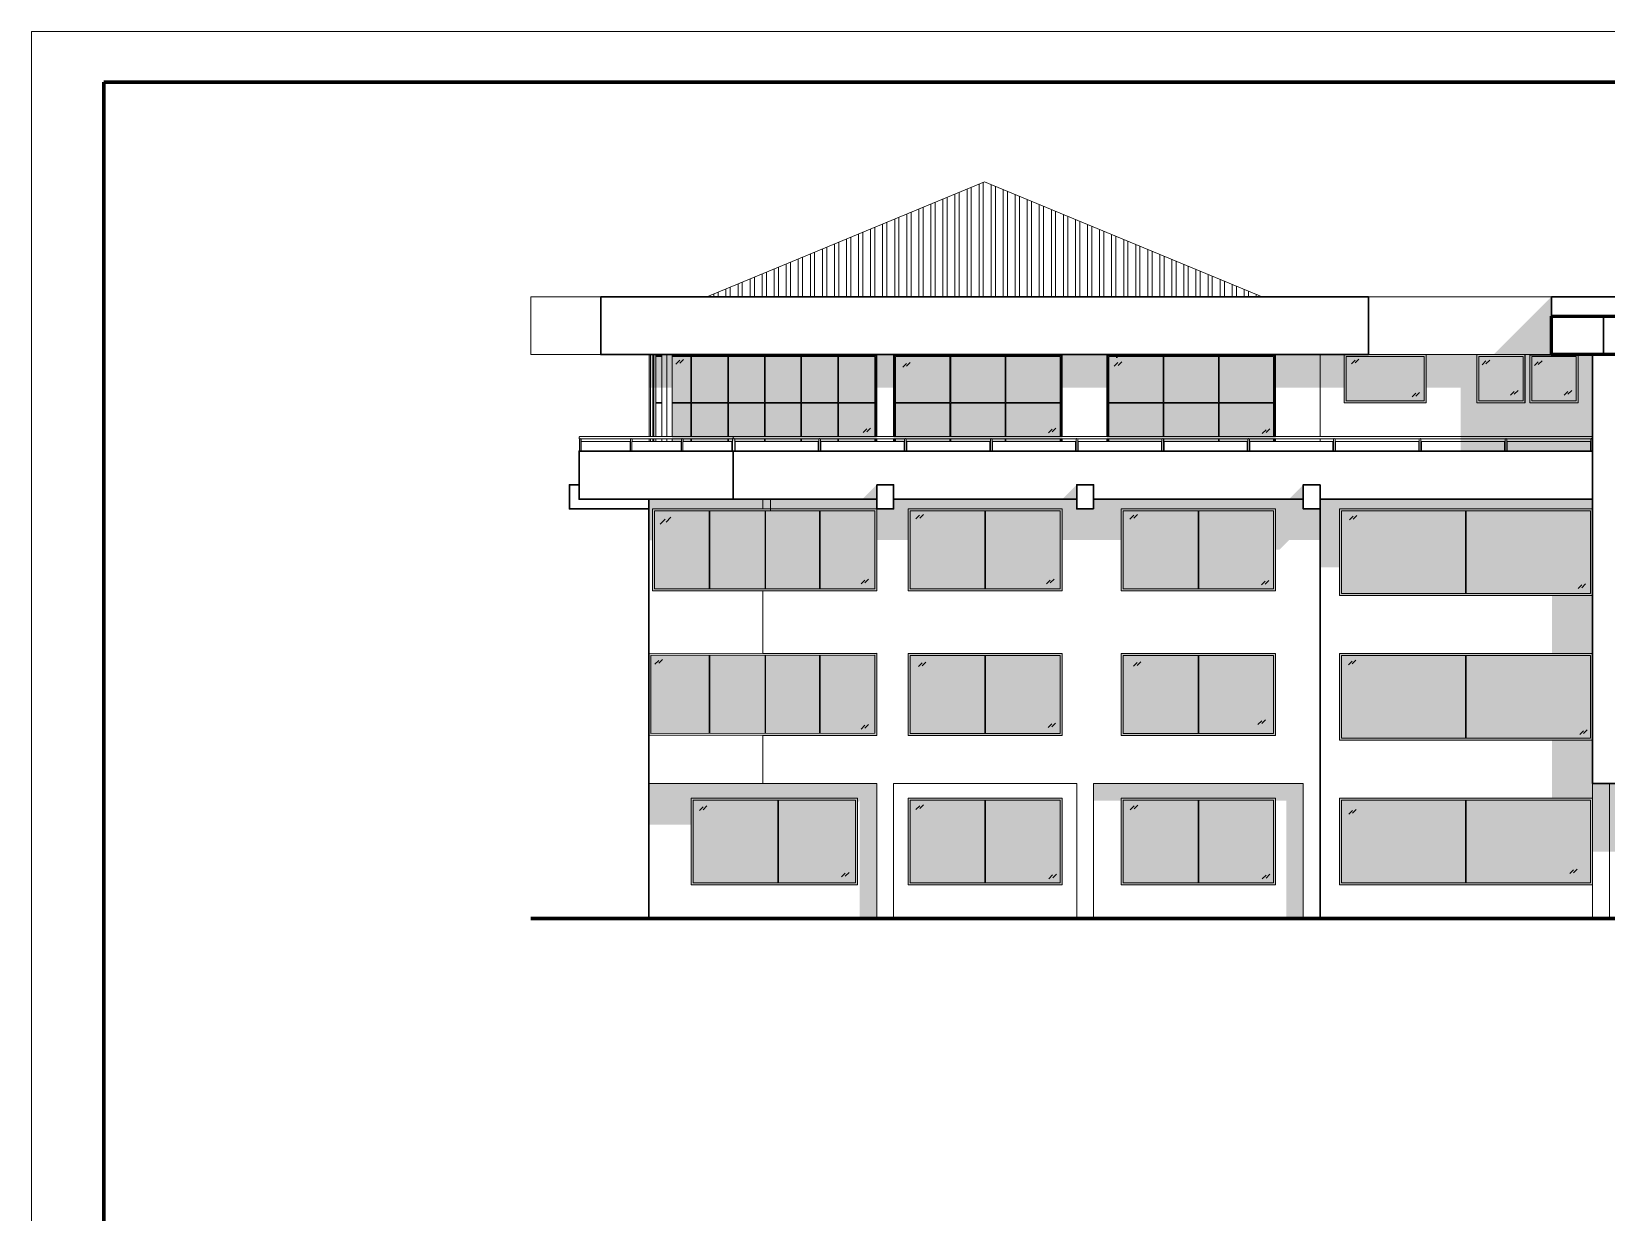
# Model space of a CAD drawing. Header units: inches. Extents: x 140 to 978, y -82 to 38.
# Drawn here: x 748.4 to 781.07, y -51.73 to -27.23 of the extents above; entities that cross this region are included whole.
import ezdxf

# ---------------------------------------------------------------- set-up
doc = ezdxf.new("R2010")
doc.units = ezdxf.units.IN
doc.header["$MEASUREMENT"] = 0
for name, color, linetype, lineweight in [('UNSAAC CUBIERTAS', 22, 'Continuous', 0), ('UNSAAC- ROTULO', 7, 'Continuous', 60), ('UNSAAC-COTA', 48, 'Continuous', 0), ('UNSAAC-FACHADA (1ER PLANOTYTY', 20, 'Continuous', 60), ('UNSAAC-FACHADA(2DO PLANO)', 7, 'Continuous', 30), ('UNSAAC-LINEA 0.00', 251, 'Continuous', 0), ('UNSAAC-MUEBLE', 254, 'Continuous', 0), ('UNSAAC-SOMBRA', 5, 'Continuous', 0), ('UNSAAC-TEXTURAS', 250, 'Continuous', 0), ('UNSAAC-VARIOS', 30, 'Continuous', 0), ('UNSAAC-VIDRIO', 150, 'Continuous', 30)]:
    doc.layers.add(name, color=color, linetype=linetype, lineweight=lineweight)
pattern_1 = [(37.5, (-344.074532, 0.14547), (-0.00062993358, 0.0192682377), [0, -0.0152, 0, -0.017, 0, -0.01625]), (7.5, (-344.074532, 0.14547), (0.01769776705, 0.02822146065), [0, -0.0082, 0, -0.0137, 0, -0.00525]), (327.5, (-344.086832, 0.14547), (0.03114141862, 5.659054e-05), [0, -0.005, 0, -0.018, 0, -0.0235]), (317.5, (-344.086832, 0.14547), (0.03006126605, 0.00877675565), [0, -0.0025, 0, -0.0118, 0, -0.0135])]
pattern_2 = [(37.5, (-8.997555, 0), (-0.0009449004, 0.02890235654), [0, -0.0228, 0, -0.0255, 0, -0.024375]), (7.5, (-8.997555, 0), (0.0265466506, 0.042332191), [0, -0.0123, 0, -0.02055, 0, -0.007875]), (327.5, (-9.016005, 0), (0.0467121279, 8.48858e-05), [0, -0.0075, 0, -0.027, 0, -0.03525]), (317.5, (-9.016005, 0), (0.045091899, 0.0131651335), [0, -0.00375, 0, -0.0177, 0, -0.02025])]

msp = doc.modelspace()

# ---------------------------------------------------------------- hatches: boundary and pattern name
at = {"layer": 'UNSAAC CUBIERTAS'}
h = msp.add_hatch(dxfattribs=at)
h.set_pattern_fill('STEEL', color=256, scale=2, angle=225, style=0)
h.set_pattern_definition([(270, (542.0525, -38.31155), (0.25, -6e-17), []), (270, (542.1409, -38.39994), (0.25, -6e-17), [])])
h.paths.add_polyline_path([(768.166, -30.343), (762.406, -32.729), (773.926, -32.729)])
h.paths.add_polyline_path([(791.416, -31.265), (788.36, -32.531), (788.839, -32.729), (791.041, -32.729), (794.951, -32.729)])
at = {"layer": 'UNSAAC-SOMBRA', "ltscale": 0.5}
h = msp.add_hatch(dxfattribs=at)
h.set_pattern_fill('AR-SAND', color=256, scale=0.015, style=0)
h.set_pattern_definition(pattern_2)
h.paths.add_polyline_path([(779.929, -33.129), (779.929, -32.729), (778.729, -33.929), (779.929, -33.929)])
h = msp.add_hatch(dxfattribs=at)
h.set_pattern_fill('AR-SAND', color=256, scale=0.015, style=0)
h.set_pattern_definition(pattern_2)
h.paths.add_polyline_path([(775.129, -33.929), (761.212, -33.929), (761.212, -34.615), (775.129, -34.615)])
h = msp.add_hatch(dxfattribs=at)
h.set_pattern_fill('AR-SAND', color=256, scale=0.015, style=0)
h.set_pattern_definition(pattern_2)
h.paths.add_polyline_path([(778.043, -35.929), (778.043, -34.615), (775.129, -34.615), (775.129, -33.929), (780.779, -33.929), (780.779, -35.929)])
h = msp.add_hatch(dxfattribs=at)
h.set_pattern_fill('AR-SAND', color=256, scale=0.015, style=0)
h.set_pattern_definition(pattern_2)
h.paths.add_polyline_path([(775.129, -37.778), (775.129, -37.129), (774.779, -37.129), (774.779, -36.629), (774.479, -36.929), (770.429, -36.929), (770.429, -37.129), (770.079, -37.129), (770.079, -36.629), (769.779, -36.929), (766.279, -36.929), (766.279, -37.129), (765.929, -37.129), (765.929, -36.629), (765.629, -36.929), (761.204, -36.929), (761.204, -37.781), (765.08, -37.778), (765.08, -37.978), (765.43, -37.978), (765.63, -37.777), (769.23, -37.778), (769.23, -37.978), (769.58, -37.978), (769.78, -37.778), (773.93, -37.778), (773.93, -37.978), (774.28, -37.978), (774.48, -37.778)])
h = msp.add_hatch(dxfattribs=at)
h.set_pattern_fill('AR-SAND', color=256, scale=0.015, style=0)
h.set_pattern_definition(pattern_2)
h.paths.add_polyline_path([(780.779, -36.929), (779.364, -38.343), (775.129, -38.343), (775.129, -36.929)])
h = msp.add_hatch(dxfattribs=at)
h.set_pattern_fill('AR-SAND', color=256, scale=0.015, style=0)
h.set_pattern_definition(pattern_2)
h.paths.add_polyline_path([(785.829, -42.829), (784.768, -43.89), (783.914, -44.243), (779.864, -44.243), (779.718, -43.89), (779.718, -43.129), (779.94, -43.129), (779.94, -41.929), (779.718, -41.929), (779.718, -40.129), (779.94, -40.129), (779.94, -38.929), (779.718, -38.929), (779.718, -37.99), (780.779, -36.929), (780.779, -42.829)])
h = msp.add_hatch(dxfattribs=at)
h.set_pattern_fill('AR-SAND', color=256, scale=0.015, style=0)
h.set_pattern_definition(pattern_2)
h.paths.add_polyline_path([(765.929, -42.829), (765.08, -43.678), (761.204, -43.678), (761.204, -42.829)])
h = msp.add_hatch(dxfattribs=at)
h.set_pattern_fill('AR-SAND', color=256, scale=0.015, style=0)
h.set_pattern_definition(pattern_2)
h.paths.add_polyline_path([(765.929, -42.829), (765.575, -43.183), (765.575, -45.629), (765.929, -45.629)])
h = msp.add_hatch(dxfattribs=at)
h.set_pattern_fill('AR-SAND', color=256, scale=0.015, style=0)
h.set_pattern_definition(pattern_2)
h.paths.add_polyline_path([(774.425, -45.629), (774.425, -43.183), (770.429, -43.183), (770.429, -42.829), (774.779, -42.829), (774.779, -45.629)])
at = {"layer": 'UNSAAC-TEXTURAS', "ltscale": 0.5}
h = msp.add_hatch(dxfattribs=at)
h.set_pattern_fill('AR-SAND', color=256, scale=0.01, style=0)
h.set_pattern_definition(pattern_1)
h.paths.add_polyline_path([(772.605, -33.225), (772.605, -33.24), (772.608, -33.24), (772.608, -33.225)])
h = msp.add_hatch(dxfattribs=at)
h.set_pattern_fill('AR-SAND', color=256, scale=0.01, style=0)
h.set_pattern_definition(pattern_1)
h.paths.add_polyline_path([(768.754, -33.945), (768.751, -33.958), (768.754, -33.945)])
h = msp.add_hatch(dxfattribs=at)
h.set_pattern_fill('AR-SAND', color=256, scale=0.01, style=0)
h.set_pattern_definition(pattern_1)
h.paths.add_polyline_path([(768.751, -33.958), (768.754, -33.97), (768.764, -33.979), (768.765, -33.979), (768.765, -33.976), (768.756, -33.97)])
h = msp.add_hatch(dxfattribs=at)
h.set_pattern_fill('AR-SAND', color=256, scale=0.01, style=0)
h.set_pattern_definition(pattern_1)
h.paths.add_polyline_path([(768.754, -33.97), (768.751, -33.958), (768.754, -33.97)])
h = msp.add_hatch(dxfattribs=at)
h.set_pattern_fill('AR-SAND', color=256, scale=0.01, style=0)
h.set_pattern_definition(pattern_1)
h.paths.add_polyline_path([(768.769, -33.933), (768.76, -33.936), (768.764, -33.936), (768.776, -33.933)])
h = msp.add_hatch(dxfattribs=at)
h.set_pattern_fill('AR-SAND', color=256, scale=0.01, style=0)
h.set_pattern_definition(pattern_1)
h.paths.add_polyline_path([(768.764, -33.979), (768.76, -33.979), (768.761, -33.979), (768.761, -33.979), (768.764, -33.979), (768.764, -33.979)])
h = msp.add_hatch(dxfattribs=at)
h.set_pattern_fill('AR-SAND', color=256, scale=0.01, style=0)
h.set_pattern_definition(pattern_1)
h.paths.add_polyline_path([(771.945, -33.945), (771.945, -33.936), (771.944, -33.936), (771.941, -33.94), (771.944, -33.945)])
h = msp.add_hatch(dxfattribs=at)
h.set_pattern_fill('AR-SAND', color=256, scale=0.01, style=0)
h.set_pattern_definition(pattern_1)
h.paths.add_polyline_path([(771.947, -33.97), (771.945, -33.958), (771.946, -33.97)])
h = msp.add_hatch(dxfattribs=at)
h.set_pattern_fill('AR-SAND', color=256, scale=0.01, style=0)
h.set_pattern_definition(pattern_1)
h.paths.add_polyline_path([(771.946, -33.97), (771.945, -33.971), (771.945, -33.979), (771.951, -33.979), (771.947, -33.97)])
h = msp.add_hatch(dxfattribs=at)
h.set_pattern_fill('AR-SAND', color=256, scale=0.01, style=0)
h.set_pattern_definition(pattern_1)
h.paths.add_polyline_path([(771.945, -33.979), (771.945, -33.98), (771.946, -33.979), (771.951, -33.979), (771.951, -33.979)])
h = msp.add_hatch(dxfattribs=at)
h.set_pattern_fill('AR-SAND', color=256, scale=0.01, style=0)
h.set_pattern_definition(pattern_1)
h.paths.add_polyline_path([(771.946, -33.979), (771.946, -33.983), (771.95, -33.984), (771.951, -33.983), (771.951, -33.979)])
h = msp.add_hatch(dxfattribs=at)
h.set_pattern_fill('AR-SAND', color=256, scale=0.01, style=0)
h.set_pattern_definition(pattern_1)
h.paths.add_polyline_path([(771.947, -33.97), (771.951, -33.979), (771.954, -33.979), (771.948, -33.97)])
h = msp.add_hatch(dxfattribs=at)
h.set_pattern_fill('AR-SAND', color=256, scale=0.01, style=0)
h.set_pattern_definition(pattern_1)
h.paths.add_polyline_path([(771.951, -33.979), (771.951, -33.979), (771.954, -33.979), (771.955, -33.98), (771.954, -33.979)])
h = msp.add_hatch(dxfattribs=at)
h.set_pattern_fill('AR-SAND', color=256, scale=0.01, style=0)
h.set_pattern_definition(pattern_1)
h.paths.add_polyline_path([(771.954, -33.979), (771.954, -33.98), (771.955, -33.98)])
h = msp.add_hatch(dxfattribs=at)
h.set_pattern_fill('AR-SAND', color=256, scale=0.01, style=0)
h.set_pattern_definition(pattern_1)
h.paths.add_polyline_path([(771.974, -33.979), (771.978, -33.983), (771.978, -33.98)])
h = msp.add_hatch(dxfattribs=at)
h.set_pattern_fill('AR-SAND', color=256, scale=0.01, style=0)
h.set_pattern_definition(pattern_1)
h.paths.add_polyline_path([(771.978, -33.98), (771.978, -33.983), (771.98, -33.992), (771.98, -33.983)])
h = msp.add_hatch(dxfattribs=at)
h.set_pattern_fill('AR-SAND', color=256, scale=0.01, style=0)
h.set_pattern_definition(pattern_1)
h.paths.add_polyline_path([(773.754, -33.979), (773.758, -33.983), (773.758, -33.98)])
h = msp.add_hatch(dxfattribs=at)
h.set_pattern_fill('AR-SAND', color=256, scale=0.01, style=0)
h.set_pattern_definition(pattern_1)
h.paths.add_polyline_path([(773.758, -33.98), (773.758, -33.983), (773.76, -33.992), (773.76, -33.983)])
h = msp.add_hatch(dxfattribs=at)
h.set_pattern_fill('AR-SAND', color=256, scale=0.01, style=0)
h.set_pattern_definition(pattern_1)
h.paths.add_polyline_path([(775.533, -33.979), (775.537, -33.983), (775.537, -33.98)])
h = msp.add_hatch(dxfattribs=at)
h.set_pattern_fill('AR-SAND', color=256, scale=0.01, style=0)
h.set_pattern_definition(pattern_1)
h.paths.add_polyline_path([(775.54, -33.983), (775.537, -33.98), (775.537, -33.983), (775.54, -33.992)])
h = msp.add_hatch(dxfattribs=at)
h.set_pattern_fill('AR-SAND', color=256, scale=0.01, style=0)
h.set_pattern_definition(pattern_1)
h.paths.add_polyline_path([(777.313, -33.979), (777.317, -33.983), (777.317, -33.98)])
h = msp.add_hatch(dxfattribs=at)
h.set_pattern_fill('AR-SAND', color=256, scale=0.01, style=0)
h.set_pattern_definition(pattern_1)
h.paths.add_polyline_path([(777.317, -33.98), (777.317, -33.983), (777.319, -33.992), (777.319, -33.983)])
h = msp.add_hatch(dxfattribs=at)
h.set_pattern_fill('AR-SAND', color=256, scale=0.01, style=0)
h.set_pattern_definition(pattern_1)
h.paths.add_polyline_path([(779.093, -33.979), (779.096, -33.983), (779.096, -33.98)])
h = msp.add_hatch(dxfattribs=at)
h.set_pattern_fill('AR-SAND', color=256, scale=0.01, style=0)
h.set_pattern_definition(pattern_1)
h.paths.add_polyline_path([(780.872, -33.979), (780.876, -33.983), (780.876, -33.98)])
h = msp.add_hatch(dxfattribs=at)
h.set_pattern_fill('AR-SAND', color=256, scale=0.01, style=0)
h.set_pattern_definition(pattern_1)
h.paths.add_polyline_path([(780.876, -33.98), (780.876, -33.983), (780.878, -33.992), (780.878, -33.983)])
h = msp.add_hatch(dxfattribs=at)
h.set_pattern_fill('AR-SAND', color=256, scale=0.01, style=0)
h.set_pattern_definition(pattern_1)
h.paths.add_polyline_path([(769.855, -34.033), (769.855, -34.033), (769.855, -33.983), (769.855, -33.983)])
h = msp.add_hatch(dxfattribs=at)
h.set_pattern_fill('AR-SAND', color=256, scale=0.01, style=0)
h.set_pattern_definition(pattern_1)
h.paths.add_polyline_path([(770.3, -34.033), (770.301, -34.033), (770.301, -33.983), (770.3, -33.983)])
h = msp.add_hatch(dxfattribs=at)
h.set_pattern_fill('AR-SAND', color=256, scale=0.01, style=0)
h.set_pattern_definition(pattern_1)
h.paths.add_polyline_path([(770.911, -34.033), (770.912, -34.033), (770.912, -33.983), (770.911, -33.983)])
h = msp.add_hatch(dxfattribs=at)
h.set_pattern_fill('AR-SAND', color=256, scale=0.01, style=0)
h.set_pattern_definition(pattern_1)
h.paths.add_polyline_path([(772.605, -37.112), (772.605, -37.133), (772.606, -37.133), (772.606, -37.112)])
at = {"layer": 'UNSAAC-VIDRIO', "ltscale": 2.5}
h = msp.add_hatch(color=256, dxfattribs=at)
h.dxf.hatch_style = 1
h.set_gradient(color1=(230, 240, 249), color2=(251, 252, 254), name='HEMISPHERICAL')
h.paths.add_polyline_path([(765.929, -35.729), (761.683, -35.729), (761.683, -33.929), (765.929, -33.929)])
h = msp.add_hatch(color=256, dxfattribs=at)
h.dxf.hatch_style = 1
h.set_gradient(color1=(230, 240, 249), color2=(251, 252, 254), name='HEMISPHERICAL')
h.paths.add_polyline_path([(769.779, -35.729), (766.279, -35.729), (766.279, -33.929), (769.779, -33.929)])
h = msp.add_hatch(color=256, dxfattribs=at)
h.dxf.hatch_style = 1
h.set_gradient(color1=(230, 240, 249), color2=(251, 252, 254), name='HEMISPHERICAL')
h.paths.add_polyline_path([(774.204, -35.729), (770.704, -35.729), (770.704, -33.929), (774.204, -33.929)])
h = msp.add_hatch(color=256, dxfattribs=at)
h.dxf.hatch_style = 1
h.set_gradient(color1=(230, 240, 249), color2=(251, 252, 254), name='HEMISPHERICAL')
h.paths.add_polyline_path([(777.329, -34.929), (775.629, -34.929), (775.629, -33.929), (777.329, -33.929)])
h = msp.add_hatch(color=256, dxfattribs=at)
h.dxf.hatch_style = 1
h.set_gradient(color1=(230, 240, 249), color2=(251, 252, 254), name='HEMISPHERICAL')
h.paths.add_polyline_path([(779.379, -34.929), (778.379, -34.929), (778.379, -33.929), (779.379, -33.929)])
h = msp.add_hatch(color=256, dxfattribs=at)
h.dxf.hatch_style = 1
h.set_gradient(color1=(230, 240, 249), color2=(251, 252, 254), name='HEMISPHERICAL')
h.paths.add_polyline_path([(779.479, -33.929), (780.479, -33.929), (780.479, -34.929), (779.479, -34.929)])
h = msp.add_hatch(color=256, dxfattribs=at)
h.dxf.hatch_style = 1
h.set_gradient(color1=(230, 240, 249), color2=(251, 252, 254), name='HEMISPHERICAL')
h.paths.add_polyline_path([(765.929, -38.829), (761.276, -38.829), (761.276, -37.129), (765.929, -37.129)])
h = msp.add_hatch(color=256, dxfattribs=at)
h.dxf.hatch_style = 1
h.set_gradient(color1=(230, 240, 249), color2=(251, 252, 254), name='HEMISPHERICAL')
h.paths.add_polyline_path([(766.579, -38.829), (769.779, -38.829), (769.779, -37.129), (766.579, -37.129)])
h.paths.add_polyline_path([(769.779, -41.829), (766.579, -41.829), (766.579, -40.129), (769.779, -40.129)])
h = msp.add_hatch(color=256, dxfattribs=at)
h.dxf.hatch_style = 1
h.set_gradient(color1=(230, 240, 249), color2=(251, 252, 254), name='HEMISPHERICAL')
h.paths.add_polyline_path([(771.004, -40.129), (774.204, -40.129), (774.204, -41.829), (771.004, -41.829)])
h.paths.add_polyline_path([(774.204, -37.129), (771.004, -37.129), (771.004, -38.829), (774.204, -38.829)])
h = msp.add_hatch(color=256, dxfattribs=at)
h.dxf.hatch_style = 1
h.set_gradient(color1=(230, 240, 249), color2=(251, 252, 254), name='HEMISPHERICAL')
h.paths.add_polyline_path([(775.529, -44.929), (780.779, -44.929), (780.779, -43.129), (775.529, -43.129)])
h.paths.add_polyline_path([(775.529, -38.929), (780.779, -38.929), (780.779, -37.129), (775.529, -37.129)])
h = msp.add_hatch(color=256, dxfattribs=at)
h.dxf.hatch_style = 1
h.set_gradient(color1=(230, 240, 249), color2=(251, 252, 254), name='HEMISPHERICAL')
h.paths.add_polyline_path([(769.779, -44.929), (766.579, -44.929), (766.579, -43.129), (769.779, -43.129)])
h.paths.add_polyline_path([(765.532, -44.929), (762.083, -44.929), (762.083, -43.129), (765.532, -43.129)])
h.paths.add_polyline_path([(761.204, -40.129), (765.929, -40.126), (765.929, -41.826), (761.204, -41.829)])
h = msp.add_hatch(color=256, dxfattribs=at)
h.dxf.hatch_style = 1
h.set_gradient(color1=(230, 240, 249), color2=(251, 252, 254), name='HEMISPHERICAL')
h.paths.add_polyline_path([(775.529, -41.929), (780.779, -41.929), (780.779, -40.129), (775.529, -40.129)])
h = msp.add_hatch(color=256, dxfattribs=at)
h.dxf.hatch_style = 1
h.set_gradient(color1=(230, 240, 249), color2=(251, 252, 254), name='HEMISPHERICAL')
h.paths.add_polyline_path([(771.004, -43.129), (774.204, -43.129), (774.204, -44.929), (771.004, -44.929)])

# ---------------------------------------------------------------- linework, layer by layer
at = {"layer": 'UNSAAC CUBIERTAS'}
for q in [(762.406, -32.729), (773.926, -32.729)]:
    msp.add_line((768.166, -30.343), q, dxfattribs=at)
msp.add_lwpolyline([(768.166, -30.343), (762.406, -32.729), (773.926, -32.729)], close=True, dxfattribs=at)
at = {"layer": 'UNSAAC- ROTULO', "color": 5, "lineweight": 0, "flags": 128}
msp.add_lwpolyline([(748.395, -27.226), (812.895, -27.226), (812.895, -72.976), (748.395, -72.976)], close=True, dxfattribs=at)
at = {"layer": 'UNSAAC- ROTULO', "lineweight": 70, "flags": 128}
msp.add_lwpolyline([(749.895, -28.276), (811.395, -28.276), (811.395, -71.026), (749.895, -71.026)], close=True, dxfattribs=at)
at = {"layer": 'UNSAAC-COTA', "ltscale": 2.5}
for points in [[(766.898, -37.244), (766.821, -37.322)], [(771.339, -37.246), (771.261, -37.323)], [(761.542, -37.342), (761.439, -37.445)], [(761.661, -37.304), (761.558, -37.408)], [(766.819, -37.262), (766.742, -37.339)], [(771.26, -37.263), (771.183, -37.341)]]:
    msp.add_lwpolyline(points, dxfattribs=at)
at = {"layer": 'UNSAAC-FACHADA (1ER PLANOTYTY'}
msp.add_lwpolyline([(779.929, -33.129), (786.679, -33.129), (786.679, -33.929), (779.929, -33.929)], close=True, dxfattribs=at)
at = {"layer": 'UNSAAC-FACHADA(2DO PLANO)'}
msp.add_line((761.204, -45.629), (761.204, -36.929), dxfattribs=at)
for points in [[(760.204, -32.729), (776.129, -32.729), (776.129, -33.929), (760.204, -33.929)], [(779.929, -32.729), (784.454, -32.729), (784.454, -33.129), (779.929, -33.129)], [(779.929, -33.129), (781.009, -33.129), (781.009, -33.929), (779.929, -33.929)], [(781.279, -42.829), (780.779, -42.829), (780.779, -33.929), (781.279, -33.929)], [(762.948, -36.929), (759.754, -36.929), (759.754, -35.929), (762.948, -35.929)], [(759.754, -36.629), (759.554, -36.629), (759.554, -37.129), (761.204, -37.129), (761.204, -36.929), (759.754, -36.929)], [(765.929, -36.629), (766.279, -36.629), (766.279, -37.129), (765.929, -37.129)], [(770.429, -37.129), (770.079, -37.129), (770.079, -36.629), (770.429, -36.629)], [(775.129, -36.629), (774.779, -36.629), (774.779, -37.129), (775.129, -37.129)]]:
    msp.add_lwpolyline(points, close=True, dxfattribs=at)
for points in [[(775.129, -36.929), (780.779, -36.929), (780.779, -35.929), (762.948, -35.929), (762.948, -36.929), (765.929, -36.929)], [(775.129, -45.629), (775.129, -36.629)], [(766.279, -36.929), (770.079, -36.929)], [(770.429, -36.929), (774.779, -36.929)]]:
    msp.add_lwpolyline(points, dxfattribs=at)
at = {"layer": 'UNSAAC-LINEA 0.00', "lineweight": 13}
for p, q in [((761.212, -33.929), (761.212, -35.629)), ((761.235, -35.629), (761.235, -33.929)), ((761.284, -35.629), (761.284, -33.95)), ((761.299, -33.95), (761.299, -35.629)), ((761.303, -35.629), (761.303, -33.95)), ((761.304, -33.95), (761.304, -35.629)), ((761.344, -33.95), (761.344, -35.629)), ((761.471, -35.629), (761.471, -33.929)), ((761.577, -35.629), (761.577, -33.929)), ((761.683, -35.629), (761.683, -33.929)), ((762.075, -34.922), (762.075, -33.97)), ((762.086, -33.97), (762.086, -34.922)), ((762.844, -34.922), (762.844, -33.97)), ((762.855, -33.97), (762.855, -34.922)), ((763.598, -33.97), (763.598, -34.922)), ((763.613, -34.922), (763.613, -33.97)), ((764.357, -33.97), (764.357, -34.922)), ((764.372, -34.922), (764.372, -33.97)), ((765.122, -33.97), (765.122, -34.922)), ((765.137, -34.922), (765.137, -33.97)), ((765.888, -33.97), (765.888, -34.922)), ((765.908, -33.95), (765.908, -35.629)), ((765.929, -35.629), (765.929, -33.929)), ((766.279, -35.629), (766.279, -33.929)), ((766.3, -33.95), (766.3, -35.629)), ((766.32, -33.97), (766.32, -34.922)), ((767.449, -34.922), (767.449, -33.97)), ((767.464, -33.97), (767.464, -34.922)), ((768.593, -34.922), (768.593, -33.97)), ((768.608, -33.97), (768.608, -34.922)), ((769.738, -34.922), (769.738, -33.97)), ((769.758, -35.629), (769.758, -33.95)), ((769.779, -35.629), (769.779, -33.929)), ((770.704, -33.929), (770.704, -35.629)), ((770.725, -33.95), (770.725, -35.629)), ((770.745, -33.97), (770.745, -34.922)), ((771.874, -34.922), (771.874, -33.97)), ((771.889, -33.97), (771.889, -34.922)), ((773.018, -34.922), (773.018, -33.97)), ((773.033, -33.97), (773.033, -34.922)), ((774.163, -34.922), (774.163, -33.97)), ((774.183, -35.629), (774.183, -33.95)), ((774.204, -35.629), (774.204, -33.929)), ((775.129, -35.629), (775.129, -33.929)), ((775.629, -34.929), (775.629, -33.929)), ((775.63, -33.93), (777.328, -33.93)), ((775.63, -34.908), (775.63, -33.95)), ((775.67, -34.888), (775.67, -33.97)), ((775.67, -33.97), (777.288, -33.97)), ((777.288, -33.97), (777.288, -34.888)), ((777.328, -34.908), (777.328, -33.95)), ((777.329, -33.929), (777.329, -34.929)), ((778.379, -34.929), (778.379, -33.929)), ((778.38, -33.93), (779.378, -33.93)), ((778.38, -34.908), (778.38, -33.95)), ((778.42, -34.888), (778.42, -33.97)), ((778.42, -33.97), (779.338, -33.97)), ((779.338, -33.97), (779.338, -34.888)), ((779.378, -33.93), (779.378, -33.95)), ((779.378, -34.908), (779.378, -33.95)), ((779.379, -33.929), (779.379, -34.929)), ((779.479, -34.929), (779.479, -33.929)), ((779.48, -33.93), (780.478, -33.93)), ((779.48, -33.95), (779.48, -33.93)), ((779.48, -34.908), (779.48, -33.95)), ((779.52, -34.888), (779.52, -33.97)), ((779.52, -33.97), (780.438, -33.97)), ((780.438, -33.97), (780.438, -34.888)), ((780.478, -34.908), (780.478, -33.95)), ((780.479, -33.929), (780.479, -34.929)), ((761.471, -34.922), (761.344, -34.922)), ((761.471, -34.937), (761.344, -34.937)), ((762.075, -34.922), (761.683, -34.922)), ((762.075, -34.937), (761.683, -34.937)), ((762.075, -35.629), (762.075, -34.937)), ((762.086, -34.922), (762.844, -34.922)), ((762.086, -34.937), (762.844, -34.937)), ((762.086, -34.937), (762.086, -35.629)), ((762.844, -35.629), (762.844, -34.937)), ((762.855, -34.922), (763.598, -34.922)), ((763.598, -34.937), (762.855, -34.937)), ((762.855, -34.937), (762.855, -35.629)), ((763.598, -34.937), (763.598, -35.629)), ((764.357, -34.922), (763.613, -34.922)), ((763.613, -34.937), (764.357, -34.937)), ((763.613, -35.629), (763.613, -34.937)), ((764.357, -34.937), (764.357, -35.629)), ((765.122, -34.922), (764.372, -34.922)), ((764.372, -35.629), (764.372, -34.937)), ((765.122, -34.937), (764.372, -34.937)), ((765.122, -34.937), (765.122, -35.629)), ((765.137, -34.922), (765.888, -34.922)), ((765.137, -35.629), (765.137, -34.937)), ((765.137, -34.937), (765.888, -34.937)), ((765.888, -34.937), (765.888, -34.922)), ((765.888, -34.937), (765.888, -35.629)), ((767.449, -34.922), (766.32, -34.922)), ((766.32, -34.937), (766.32, -34.922)), ((766.32, -34.937), (766.32, -35.629)), ((767.449, -34.937), (766.32, -34.937)), ((767.449, -35.629), (767.449, -34.937)), ((767.464, -34.922), (768.593, -34.922)), ((767.464, -34.937), (768.593, -34.937)), ((767.464, -34.937), (767.464, -35.629)), ((768.593, -35.629), (768.593, -34.937)), ((768.608, -34.922), (769.738, -34.922)), ((769.738, -34.937), (768.608, -34.937)), ((768.608, -34.937), (768.608, -35.629)), ((769.738, -34.922), (769.738, -34.937)), ((769.738, -35.629), (769.738, -34.937)), ((771.874, -34.922), (770.745, -34.922)), ((770.745, -34.937), (770.745, -34.922)), ((770.745, -34.937), (770.745, -35.629)), ((771.874, -34.937), (770.745, -34.937)), ((771.874, -35.629), (771.874, -34.937)), ((771.889, -34.922), (773.018, -34.922)), ((771.889, -34.937), (773.018, -34.937)), ((771.889, -34.937), (771.889, -35.629)), ((773.018, -35.629), (773.018, -34.937)), ((773.033, -34.922), (774.163, -34.922)), ((774.163, -34.937), (773.033, -34.937)), ((773.033, -34.937), (773.033, -35.629)), ((774.163, -34.922), (774.163, -34.937)), ((774.163, -35.629), (774.163, -34.937)), ((777.329, -34.929), (775.629, -34.929)), ((777.328, -34.928), (775.63, -34.928)), ((777.288, -34.888), (775.67, -34.888)), ((777.328, -34.928), (777.328, -34.908)), ((779.379, -34.929), (778.379, -34.929)), ((778.38, -34.928), (778.38, -34.908)), ((779.378, -34.928), (778.38, -34.928)), ((779.338, -34.888), (778.42, -34.888)), ((779.378, -34.928), (779.378, -34.908)), ((780.479, -34.929), (779.479, -34.929)), ((779.48, -34.928), (779.48, -34.908)), ((780.478, -34.928), (779.48, -34.928)), ((780.438, -34.888), (779.52, -34.888)), ((780.478, -34.928), (780.478, -34.908)), ((774.163, -35.729), (774.163, -35.679)), ((774.183, -35.729), (774.183, -35.679)), ((774.204, -35.729), (774.204, -35.679)), ((775.129, -35.729), (775.129, -35.679)), ((761.204, -38.829), (761.204, -37.129)), ((762.455, -37.17), (762.455, -38.788)), ((762.466, -38.788), (762.466, -37.17)), ((763.612, -38.788), (763.612, -37.17)), ((763.622, -37.17), (763.622, -38.788)), ((763.729, -37.17), (763.729, -36.929)), ((764.74, -38.788), (764.74, -37.17)), ((764.755, -37.17), (764.755, -38.788)), ((768.171, -37.17), (768.171, -38.788)), ((768.186, -38.788), (768.186, -37.17)), ((774.204, -37.129), (771.004, -37.129)), ((772.596, -37.17), (772.596, -38.788)), ((772.611, -38.788), (772.611, -37.17)), ((778.146, -37.17), (778.146, -38.888)), ((778.161, -38.888), (778.161, -37.17)), ((780.738, -37.17), (780.738, -38.888)), ((762.455, -40.17), (762.455, -41.788)), ((762.466, -41.788), (762.466, -40.17)), ((763.612, -41.788), (763.612, -40.17)), ((763.622, -40.17), (763.622, -41.788)), ((764.74, -41.788), (764.74, -40.17)), ((764.755, -40.17), (764.755, -41.788)), ((768.171, -40.17), (768.171, -41.788)), ((768.186, -41.788), (768.186, -40.17)), ((772.596, -40.17), (772.596, -41.788)), ((772.611, -41.788), (772.611, -40.17)), ((778.146, -40.17), (778.146, -41.888)), ((778.161, -41.888), (778.161, -40.17)), ((780.738, -40.17), (780.738, -41.888)), ((765.532, -44.929), (765.532, -43.129)), ((766.279, -42.829), (766.279, -45.629)), ((780.779, -45.629), (780.779, -43.129)), ((763.878, -44.888), (763.878, -43.17)), ((763.889, -43.17), (763.889, -44.888)), ((768.171, -43.17), (768.171, -44.888)), ((768.186, -44.888), (768.186, -43.17)), ((772.596, -43.17), (772.596, -44.888)), ((772.611, -44.888), (772.611, -43.17)), ((778.146, -43.17), (778.146, -44.888)), ((778.161, -44.888), (778.161, -43.17))]:
    msp.add_line(p, q, dxfattribs=at)
at = {"layer": 'UNSAAC-LINEA 0.00', "ltscale": 2.5}
msp.add_line((763.729, -42.829), (761.204, -42.829), dxfattribs=at)
at = {"layer": 'UNSAAC-LINEA 0.00', "lineweight": 13}
for points in [[(776.129, -32.729), (779.929, -32.729), (779.929, -33.929), (776.129, -33.929)], [(777.329, -34.929), (775.629, -34.929), (775.629, -33.929), (777.329, -33.929)], [(779.378, -34.928), (778.38, -34.928), (778.38, -33.93), (779.378, -33.93)], [(780.479, -34.929), (779.48, -34.929), (779.48, -33.94), (780.479, -33.94)], [(765.929, -38.829), (761.276, -38.829), (761.276, -37.129), (765.929, -37.129)], [(765.888, -38.788), (761.317, -38.788), (761.317, -37.17), (765.888, -37.17)], [(763.566, -36.929), (763.566, -37.129), (765.929, -37.129), (765.929, -38.829), (763.566, -38.829), (763.566, -40.129), (765.929, -40.129), (765.929, -41.829), (763.566, -41.829), (763.566, -42.829), (765.929, -42.829), (765.929, -45.629), (766.279, -45.629), (766.279, -42.829), (770.079, -42.829), (770.079, -45.629), (770.429, -45.629), (770.429, -42.829), (774.779, -42.829), (774.779, -45.629), (775.129, -45.629), (775.129, -37.129), (774.779, -37.129), (774.779, -36.929), (770.429, -36.929), (770.429, -37.129), (770.079, -37.129), (770.079, -36.929), (766.279, -36.929), (766.279, -37.129), (765.929, -37.129), (765.929, -36.929)], [(766.579, -38.829), (769.779, -38.829), (769.779, -37.129), (766.579, -37.129)], [(766.62, -38.788), (769.738, -38.788), (769.738, -37.17), (766.62, -37.17)], [(774.204, -37.129), (771.004, -37.129), (771.004, -38.829), (774.204, -38.829)], [(774.163, -37.17), (771.045, -37.17), (771.045, -38.788), (774.163, -38.788)], [(775.529, -38.929), (780.779, -38.929), (780.779, -37.129), (775.529, -37.129)], [(775.57, -38.888), (780.738, -38.888), (780.738, -37.17), (775.57, -37.17)], [(761.204, -40.129), (765.929, -40.126), (765.929, -41.826), (761.204, -41.829)], [(761.245, -40.17), (765.888, -40.167), (765.888, -41.785), (761.245, -41.788)], [(769.779, -41.829), (766.579, -41.829), (766.579, -40.129), (769.779, -40.129)], [(769.738, -41.788), (766.62, -41.788), (766.62, -40.17), (769.738, -40.17)], [(771.004, -40.129), (774.204, -40.129), (774.204, -41.829), (771.004, -41.829)], [(771.045, -40.17), (774.163, -40.17), (774.163, -41.788), (771.045, -41.788)], [(775.529, -41.929), (780.779, -41.929), (780.779, -40.129), (775.529, -40.129)], [(775.57, -41.888), (780.738, -41.888), (780.738, -40.17), (775.57, -40.17)], [(765.532, -44.929), (762.083, -44.929), (762.083, -43.129), (765.532, -43.129)], [(769.779, -44.929), (766.579, -44.929), (766.579, -43.129), (769.779, -43.129)], [(771.004, -43.129), (774.204, -43.129), (774.204, -44.929), (771.004, -44.929)], [(775.529, -44.929), (780.779, -44.929), (780.779, -43.129), (775.529, -43.129)], [(780.779, -42.829), (781.129, -42.829), (781.129, -45.629), (780.779, -45.629)], [(765.491, -44.888), (762.124, -44.888), (762.124, -43.17), (765.491, -43.17)], [(769.738, -44.888), (766.62, -44.888), (766.62, -43.17), (769.738, -43.17)], [(771.045, -43.17), (774.163, -43.17), (774.163, -44.888), (771.045, -44.888)], [(775.57, -44.888), (780.738, -44.888), (780.738, -43.17), (775.57, -43.17)]]:
    msp.add_lwpolyline(points, close=True, dxfattribs=at)
for points in [[(765.929, -33.929), (765.929, -35.629)], [(766.279, -33.929), (766.279, -35.629)], [(769.779, -33.929), (769.779, -35.629)], [(770.704, -33.929), (770.704, -35.629)], [(774.204, -33.929), (774.204, -35.629)], [(775.129, -33.929), (775.129, -35.629)], [(761.842, -34.047), (761.765, -34.124)], [(761.921, -34.029), (761.844, -34.106)], [(766.546, -34.111), (766.469, -34.188)], [(766.625, -34.093), (766.547, -34.171)], [(770.934, -34.095), (770.857, -34.172)], [(771.013, -34.077), (770.935, -34.155)], [(775.854, -34.042), (775.777, -34.119)], [(775.933, -34.024), (775.856, -34.101)], [(778.568, -34.061), (778.49, -34.139)], [(778.646, -34.044), (778.569, -34.121)], [(779.652, -34.078), (779.575, -34.155)], [(779.731, -34.06), (779.653, -34.137)], [(777.114, -34.73), (777.037, -34.807)], [(777.193, -34.712), (777.116, -34.789)], [(779.155, -34.693), (779.078, -34.77)], [(779.234, -34.675), (779.156, -34.753)], [(780.268, -34.693), (780.191, -34.77)], [(780.347, -34.675), (780.27, -34.753)], [(765.723, -35.469), (765.646, -35.547)], [(765.802, -35.452), (765.725, -35.529)], [(769.569, -35.475), (769.492, -35.552)], [(769.648, -35.457), (769.571, -35.534)], [(774.007, -35.488), (773.929, -35.565)], [(774.085, -35.47), (774.008, -35.547)], [(774.204, -35.679), (774.204, -35.729)], [(775.129, -35.679), (775.129, -35.729)], [(775.813, -37.281), (775.735, -37.359)], [(775.892, -37.264), (775.814, -37.341)], [(765.681, -38.606), (765.604, -38.683)], [(765.76, -38.588), (765.682, -38.665)], [(769.529, -38.606), (769.451, -38.683)], [(769.608, -38.588), (769.53, -38.665)], [(773.986, -38.629), (773.909, -38.707)], [(774.065, -38.612), (773.987, -38.689)], [(780.556, -38.705), (780.478, -38.782)], [(780.634, -38.687), (780.557, -38.765)], [(761.406, -40.274), (761.329, -40.351)], [(761.485, -40.256), (761.408, -40.333)], [(766.87, -40.325), (766.793, -40.402)], [(766.949, -40.307), (766.872, -40.385)], [(771.333, -40.319), (771.256, -40.396)], [(771.412, -40.301), (771.335, -40.378)], [(775.794, -40.287), (775.716, -40.364)], [(775.872, -40.269), (775.795, -40.347)], [(765.681, -41.62), (765.604, -41.697)], [(765.76, -41.602), (765.682, -41.68)], [(769.562, -41.59), (769.485, -41.667)], [(769.641, -41.572), (769.564, -41.65)], [(773.916, -41.526), (773.838, -41.603)], [(773.994, -41.508), (773.917, -41.585)], [(780.592, -41.734), (780.515, -41.811)], [(780.671, -41.716), (780.594, -41.793)], [(762.329, -43.31), (762.252, -43.387)], [(762.408, -43.292), (762.331, -43.37)], [(766.821, -43.287), (766.744, -43.364)], [(766.9, -43.269), (766.823, -43.347)], [(771.267, -43.293), (771.189, -43.37)], [(771.346, -43.275), (771.268, -43.352)], [(775.8, -43.385), (775.723, -43.462)], [(775.879, -43.367), (775.802, -43.444)], [(765.276, -44.689), (765.199, -44.766)], [(765.355, -44.671), (765.278, -44.749)], [(769.578, -44.725), (769.501, -44.803)], [(769.657, -44.708), (769.58, -44.785)], [(774.006, -44.728), (773.929, -44.805)], [(774.085, -44.71), (774.008, -44.788)], [(780.384, -44.619), (780.306, -44.696)], [(780.463, -44.601), (780.385, -44.679)]]:
    msp.add_lwpolyline(points, dxfattribs=at)
at = {"layer": 'UNSAAC-MUEBLE', "lineweight": 13}
for p, q in [((761.284, -33.95), (761.284, -33.929)), ((761.304, -33.95), (761.299, -33.95)), ((761.304, -33.929), (761.304, -33.95)), ((761.471, -33.95), (761.342, -33.95)), ((761.471, -33.97), (761.344, -33.97)), ((763.667, -33.95), (761.683, -33.95)), ((762.844, -33.97), (761.683, -33.97)), ((762.844, -33.97), (762.855, -33.97)), ((763.667, -33.97), (762.855, -33.97)), ((763.667, -33.95), (765.908, -33.95)), ((763.667, -33.97), (764.357, -33.97)), ((764.372, -33.97), (764.357, -33.97)), ((764.372, -33.97), (765.122, -33.97)), ((765.137, -33.97), (765.122, -33.97)), ((765.137, -33.97), (765.888, -33.97)), ((769.758, -33.95), (766.3, -33.95)), ((767.449, -33.97), (766.32, -33.97)), ((767.449, -33.97), (767.464, -33.97)), ((768.593, -33.97), (767.464, -33.97)), ((768.593, -33.97), (768.608, -33.97)), ((769.738, -33.97), (768.608, -33.97)), ((774.183, -33.95), (770.725, -33.95)), ((771.874, -33.97), (770.745, -33.97)), ((771.874, -33.97), (771.889, -33.97)), ((773.018, -33.97), (771.889, -33.97)), ((773.018, -33.97), (773.033, -33.97)), ((774.163, -33.97), (773.033, -33.97)), ((775.63, -33.95), (775.63, -33.93)), ((777.328, -33.93), (777.328, -33.95)), ((778.38, -33.95), (778.38, -33.93)), ((780.478, -33.93), (780.478, -33.95)), ((775.63, -34.928), (775.63, -34.908)), ((759.754, -35.654), (759.757, -35.642)), ((759.756, -35.642), (759.754, -35.654)), ((759.757, -35.667), (759.754, -35.654)), ((759.754, -35.654), (759.756, -35.667)), ((759.763, -35.633), (759.756, -35.642)), ((759.756, -35.667), (759.763, -35.676)), ((759.757, -35.642), (759.766, -35.633)), ((759.766, -35.676), (759.757, -35.667)), ((759.761, -35.674), (759.761, -35.929)), ((759.772, -35.629), (759.763, -35.633)), ((759.763, -35.676), (759.763, -35.676)), ((759.766, -35.633), (759.779, -35.629)), ((759.767, -35.676), (759.766, -35.676)), ((759.767, -35.673), (759.771, -35.671)), ((759.767, -35.676), (759.767, -35.929)), ((759.771, -35.671), (759.779, -35.673)), ((759.772, -35.629), (762.948, -35.629)), ((759.779, -35.629), (759.783, -35.63)), ((759.779, -35.673), (759.783, -35.676)), ((759.783, -35.676), (759.788, -35.677)), ((759.788, -35.677), (759.796, -35.679)), ((759.796, -35.679), (760.823, -35.679)), ((759.796, -35.729), (760.814, -35.729)), ((759.796, -35.929), (759.796, -35.729)), ((759.801, -35.679), (759.801, -35.729)), ((760.814, -35.729), (760.823, -35.729)), ((760.814, -35.929), (760.814, -35.729)), ((760.823, -35.673), (760.828, -35.671)), ((760.823, -35.673), (760.823, -35.929)), ((760.828, -35.671), (760.836, -35.673)), ((760.836, -35.673), (760.839, -35.676)), ((760.839, -35.676), (760.845, -35.677)), ((760.845, -35.677), (760.853, -35.679)), ((760.852, -35.679), (761.88, -35.679)), ((760.852, -35.729), (761.871, -35.729)), ((760.852, -35.929), (760.852, -35.729)), ((760.857, -35.679), (760.857, -35.729)), ((761.212, -35.679), (761.212, -35.729)), ((761.235, -35.729), (761.235, -35.679)), ((761.284, -35.729), (761.284, -35.679)), ((761.299, -35.679), (761.299, -35.729)), ((761.303, -35.729), (761.303, -35.679)), ((761.304, -35.679), (761.304, -35.729)), ((761.344, -35.679), (761.344, -35.729)), ((761.471, -35.729), (761.471, -35.679)), ((761.577, -35.729), (761.577, -35.679)), ((761.683, -35.729), (761.683, -35.679)), ((761.871, -35.729), (761.88, -35.729)), ((761.871, -35.929), (761.871, -35.729)), ((761.88, -35.673), (761.884, -35.671)), ((761.88, -35.673), (761.88, -35.929)), ((761.884, -35.671), (761.892, -35.673)), ((761.892, -35.673), (761.896, -35.676)), ((761.896, -35.676), (761.901, -35.677)), ((761.901, -35.677), (761.909, -35.679)), ((761.909, -35.679), (761.909, -35.679)), ((761.909, -35.679), (762.937, -35.679)), ((761.909, -35.729), (762.927, -35.729)), ((761.909, -35.929), (761.909, -35.729)), ((761.914, -35.679), (761.914, -35.729)), ((762.075, -35.729), (762.075, -35.679)), ((762.086, -35.679), (762.086, -35.729)), ((762.844, -35.729), (762.844, -35.679)), ((762.855, -35.679), (762.855, -35.729)), ((762.927, -35.729), (762.937, -35.729)), ((762.927, -35.929), (762.927, -35.729)), ((762.937, -35.673), (762.941, -35.671)), ((762.937, -35.673), (762.937, -35.929)), ((762.941, -35.671), (762.948, -35.673)), ((762.948, -35.629), (762.948, -35.633)), ((762.948, -35.629), (762.959, -35.629)), ((762.948, -35.633), (762.948, -35.642)), ((762.95, -35.642), (762.948, -35.654)), ((762.948, -35.642), (762.948, -35.654)), ((762.948, -35.654), (762.95, -35.667)), ((762.948, -35.654), (762.948, -35.667)), ((762.948, -35.667), (762.948, -35.676)), ((762.948, -35.676), (762.948, -35.676)), ((762.957, -35.633), (762.95, -35.642)), ((762.95, -35.667), (762.957, -35.676)), ((762.953, -35.676), (762.953, -35.676)), ((762.953, -35.676), (762.953, -35.676)), ((762.966, -35.629), (762.957, -35.633)), ((762.957, -35.676), (762.958, -35.676)), ((762.958, -35.673), (762.965, -35.671)), ((762.959, -35.629), (762.966, -35.629)), ((762.965, -35.671), (762.974, -35.673)), ((762.969, -35.63), (762.966, -35.629)), ((762.966, -35.629), (780.779, -35.629)), ((762.974, -35.673), (762.977, -35.676)), ((762.977, -35.676), (762.98, -35.677)), ((762.98, -35.677), (762.983, -35.679)), ((762.983, -35.679), (762.983, -35.929)), ((762.983, -35.679), (764.727, -35.679)), ((762.983, -35.888), (762.993, -35.888)), ((762.983, -35.908), (762.993, -35.908)), ((762.993, -35.729), (764.717, -35.729)), ((762.993, -35.929), (762.993, -35.729)), ((763.598, -35.679), (763.598, -35.729)), ((763.613, -35.729), (763.613, -35.679)), ((764.357, -35.679), (764.357, -35.729)), ((764.372, -35.729), (764.372, -35.679)), ((764.717, -35.929), (764.717, -35.729)), ((764.727, -35.888), (764.717, -35.888)), ((764.727, -35.908), (764.717, -35.908)), ((764.727, -35.679), (764.73, -35.677)), ((764.727, -35.679), (764.727, -35.929)), ((764.73, -35.677), (764.733, -35.676)), ((764.733, -35.676), (764.736, -35.673)), ((764.736, -35.673), (764.745, -35.671)), ((764.745, -35.671), (764.754, -35.673)), ((764.754, -35.673), (764.756, -35.676)), ((764.756, -35.676), (764.76, -35.677)), ((764.76, -35.677), (764.762, -35.679)), ((764.762, -35.679), (764.762, -35.929)), ((764.762, -35.679), (766.507, -35.679)), ((764.772, -35.888), (764.762, -35.888)), ((764.772, -35.908), (764.762, -35.908)), ((764.772, -35.729), (766.497, -35.729)), ((764.772, -35.929), (764.772, -35.729)), ((765.122, -35.679), (765.122, -35.729)), ((765.137, -35.729), (765.137, -35.679)), ((765.888, -35.679), (765.888, -35.729)), ((765.908, -35.679), (765.908, -35.729)), ((765.929, -35.729), (765.929, -35.679)), ((766.279, -35.729), (766.279, -35.679)), ((766.3, -35.679), (766.3, -35.729)), ((766.32, -35.679), (766.32, -35.729)), ((766.497, -35.929), (766.497, -35.729)), ((766.497, -35.888), (766.507, -35.888)), ((766.497, -35.908), (766.507, -35.908)), ((766.507, -35.679), (766.509, -35.677)), ((766.507, -35.679), (766.507, -35.929)), ((766.509, -35.677), (766.513, -35.676)), ((766.513, -35.676), (766.516, -35.673)), ((766.516, -35.673), (766.524, -35.671)), ((766.524, -35.671), (766.533, -35.673)), ((766.533, -35.673), (766.536, -35.676)), ((766.536, -35.676), (766.54, -35.677)), ((766.54, -35.677), (766.542, -35.679)), ((766.542, -35.679), (766.542, -35.929)), ((766.542, -35.679), (768.287, -35.679)), ((766.542, -35.888), (766.552, -35.888)), ((766.542, -35.908), (766.552, -35.908)), ((766.552, -35.729), (768.277, -35.729)), ((766.552, -35.929), (766.552, -35.729)), ((767.449, -35.729), (767.449, -35.679)), ((767.464, -35.679), (767.464, -35.729)), ((768.277, -35.929), (768.277, -35.729)), ((768.277, -35.888), (768.287, -35.888)), ((768.277, -35.908), (768.287, -35.908)), ((768.287, -35.679), (768.289, -35.677)), ((768.287, -35.679), (768.287, -35.929)), ((768.289, -35.677), (768.293, -35.676)), ((768.293, -35.676), (768.295, -35.673)), ((768.295, -35.673), (768.304, -35.671)), ((768.304, -35.671), (768.313, -35.673)), ((768.313, -35.673), (768.315, -35.676)), ((768.315, -35.676), (768.319, -35.677)), ((768.319, -35.677), (768.322, -35.679)), ((768.321, -35.679), (770.066, -35.679)), ((768.322, -35.679), (768.322, -35.929)), ((768.322, -35.888), (768.332, -35.888)), ((768.322, -35.908), (768.332, -35.908)), ((768.332, -35.729), (770.056, -35.729)), ((768.332, -35.929), (768.332, -35.729)), ((768.593, -35.729), (768.593, -35.679)), ((768.608, -35.679), (768.608, -35.729)), ((769.738, -35.729), (769.738, -35.679)), ((769.758, -35.729), (769.758, -35.679)), ((769.779, -35.729), (769.779, -35.679)), ((770.056, -35.929), (770.056, -35.729)), ((770.066, -35.679), (770.068, -35.677)), ((770.066, -35.679), (770.066, -35.929)), ((770.068, -35.677), (770.072, -35.676)), ((770.072, -35.676), (770.075, -35.673)), ((770.075, -35.673), (770.084, -35.671)), ((770.084, -35.671), (770.092, -35.673)), ((770.092, -35.673), (770.095, -35.676)), ((770.095, -35.676), (770.099, -35.677)), ((770.099, -35.677), (770.101, -35.679)), ((770.101, -35.679), (770.101, -35.929)), ((770.101, -35.679), (771.846, -35.679)), ((770.111, -35.729), (771.836, -35.729)), ((770.111, -35.929), (770.111, -35.729)), ((770.704, -35.679), (770.704, -35.729)), ((770.725, -35.679), (770.725, -35.729)), ((770.745, -35.679), (770.745, -35.729)), ((771.836, -35.929), (771.836, -35.729)), ((771.836, -35.888), (771.846, -35.888)), ((771.836, -35.908), (771.846, -35.908)), ((771.846, -35.679), (771.848, -35.677)), ((771.846, -35.679), (771.846, -35.929)), ((771.848, -35.677), (771.852, -35.676)), ((771.852, -35.676), (771.854, -35.673)), ((771.854, -35.673), (771.863, -35.671)), ((771.863, -35.671), (771.872, -35.673)), ((771.872, -35.673), (771.875, -35.676)), ((771.875, -35.676), (771.878, -35.677)), ((771.878, -35.677), (771.881, -35.679)), ((771.881, -35.679), (771.881, -35.929)), ((771.881, -35.679), (773.625, -35.679)), ((771.889, -35.888), (771.881, -35.888)), ((771.881, -35.908), (771.891, -35.908)), ((771.889, -35.679), (771.889, -35.888)), ((771.889, -35.888), (771.891, -35.888)), ((771.891, -35.729), (773.615, -35.729)), ((771.891, -35.929), (771.891, -35.729)), ((773.018, -35.729), (773.018, -35.679)), ((773.033, -35.679), (773.033, -35.729)), ((773.615, -35.929), (773.615, -35.729)), ((773.615, -35.888), (773.625, -35.888)), ((773.615, -35.908), (773.625, -35.908)), ((773.625, -35.679), (773.628, -35.677)), ((773.625, -35.679), (773.625, -35.929)), ((773.628, -35.677), (773.631, -35.676)), ((773.631, -35.676), (773.634, -35.673)), ((773.634, -35.673), (773.643, -35.671)), ((773.643, -35.671), (773.652, -35.673)), ((773.652, -35.673), (773.654, -35.676)), ((773.654, -35.676), (773.658, -35.677)), ((773.658, -35.677), (773.66, -35.679)), ((773.66, -35.679), (773.66, -35.929)), ((773.66, -35.679), (775.405, -35.679)), ((773.66, -35.888), (773.67, -35.888)), ((773.66, -35.908), (773.67, -35.908)), ((773.67, -35.729), (775.395, -35.729)), ((773.67, -35.929), (773.67, -35.729)), ((775.395, -35.929), (775.395, -35.729)), ((775.405, -35.679), (775.407, -35.677)), ((775.405, -35.679), (775.405, -35.929)), ((775.407, -35.677), (775.411, -35.676)), ((775.411, -35.676), (775.414, -35.673)), ((775.414, -35.673), (775.422, -35.671)), ((775.422, -35.671), (775.431, -35.673)), ((775.431, -35.673), (775.434, -35.676)), ((775.434, -35.676), (775.437, -35.677)), ((775.437, -35.677), (775.44, -35.679)), ((775.44, -35.679), (775.44, -35.929)), ((775.44, -35.679), (777.184, -35.679)), ((775.45, -35.729), (777.174, -35.729)), ((775.45, -35.929), (775.45, -35.729)), ((777.174, -35.929), (777.174, -35.729)), ((777.184, -35.679), (777.187, -35.677)), ((777.184, -35.679), (777.184, -35.929)), ((777.187, -35.677), (777.191, -35.676)), ((777.191, -35.676), (777.193, -35.673)), ((777.193, -35.673), (777.202, -35.671)), ((777.202, -35.671), (777.211, -35.673)), ((777.211, -35.673), (777.213, -35.676)), ((777.213, -35.676), (777.217, -35.677)), ((777.217, -35.677), (777.219, -35.679)), ((777.219, -35.679), (777.219, -35.929)), ((777.219, -35.679), (778.964, -35.679)), ((777.229, -35.729), (778.954, -35.729)), ((777.229, -35.929), (777.229, -35.729)), ((778.954, -35.929), (778.954, -35.729)), ((778.964, -35.679), (778.966, -35.677)), ((778.964, -35.679), (778.964, -35.929)), ((778.966, -35.677), (778.97, -35.676)), ((778.97, -35.676), (778.973, -35.673)), ((778.973, -35.673), (778.981, -35.671)), ((778.981, -35.671), (778.99, -35.673)), ((778.99, -35.673), (778.993, -35.676)), ((778.993, -35.676), (778.997, -35.677)), ((778.997, -35.677), (778.999, -35.679)), ((778.999, -35.679), (778.999, -35.929)), ((778.999, -35.679), (780.744, -35.679)), ((779.009, -35.729), (780.734, -35.729)), ((779.009, -35.929), (779.009, -35.729)), ((780.734, -35.929), (780.734, -35.729)), ((780.744, -35.679), (780.746, -35.677)), ((780.744, -35.679), (780.744, -35.929)), ((780.746, -35.677), (780.75, -35.676)), ((780.75, -35.676), (780.752, -35.673)), ((780.752, -35.673), (780.761, -35.671)), ((780.761, -35.671), (780.77, -35.673)), ((780.77, -35.673), (780.772, -35.676)), ((780.772, -35.676), (780.776, -35.677)), ((780.776, -35.677), (780.779, -35.679)), ((775.129, -39.629), (775.129, -37.129)), ((775.129, -42.629), (775.129, -39.829)), ((761.204, -45.629), (761.204, -43.129)), ((775.129, -43.129), (775.129, -42.829)), ((775.129, -45.629), (775.129, -43.129))]:
    msp.add_line(p, q, dxfattribs=at)
msp.add_lwpolyline([(758.754, -32.729), (760.204, -32.729), (760.204, -33.929), (758.754, -33.929)], close=True, dxfattribs=at)
for points in [[(765.929, -35.679), (765.929, -35.729)], [(766.279, -35.679), (766.279, -35.729)], [(769.779, -35.679), (769.779, -35.729)], [(770.704, -35.679), (770.704, -35.729)]]:
    msp.add_lwpolyline(points, dxfattribs=at)
at = {"layer": 'UNSAAC-VARIOS', "color": 3, "lineweight": 100}
msp.add_line((758.754, -45.629), (797.154, -45.629), dxfattribs=at)

doc.saveas('drawing.dxf')
